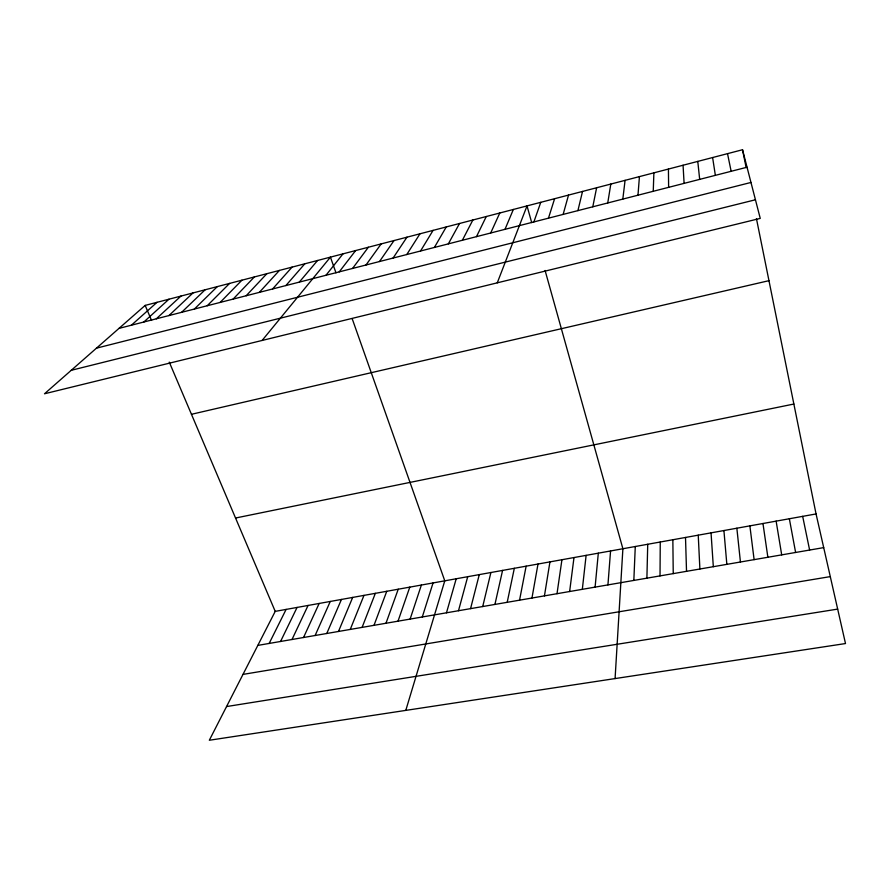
<?xml version="1.0" encoding="UTF-8"?>
<svg xmlns="http://www.w3.org/2000/svg" width="890" height="890" viewBox="0 0 890 890"><rect width="100%" height="100%" fill="white"/><g stroke="black" fill="none" stroke-linecap="round" stroke-linejoin="round"><path stroke-width="1.33" d="M660.024 575.897L660.258 542.01M646.897 578.166L647.731 544.257M653.249 191.283L653.883 172.838M633.836 580.425L635.282 546.505M615.079 678.581L622.889 548.741L545.081 270.471M637.985 195.199L639.432 176.609M607.937 584.908L610.562 550.955M595.098 587.122L598.314 553.168M582.327 589.325L586.121 555.36M622.822 199.093L625.08 180.347M569.633 591.527L573.994 557.552M557.007 593.708L561.935 559.721M607.748 202.965L610.807 184.063M544.446 595.877L549.942 561.879M531.964 598.035L538.005 564.026M519.549 600.183L526.135 566.173M592.785 206.803L596.623 187.757M507.2 602.308L514.331 568.298M494.929 604.432L502.583 570.412M577.91 210.619L582.527 191.439M482.714 606.546L490.902 572.515M470.565 608.638L479.276 574.606M458.495 610.729L467.717 576.698M563.136 214.412L568.521 195.088M446.48 612.81L456.214 578.767M405.784 710.398L444.778 580.825L352.173 318.653M422.294 616.981L433.052 582.939M548.462 218.172L554.604 198.715M410.112 619.095L421.382 585.042M398.008 621.187L409.789 587.133M533.878 221.922L540.775 202.319M385.971 623.267L398.242 589.213M374 625.336L386.761 591.283M497.276 282.831L527.025 205.902L531.697 222.622M362.097 627.394L375.346 593.341M350.248 629.43L363.988 595.377M338.478 631.466L352.685 597.413M504.997 229.331L513.352 209.462M326.764 633.491L341.449 599.437M315.116 635.505L330.268 601.462M490.69 233.002L499.78 212.999M303.534 637.507L319.143 603.465M292.009 639.498L308.074 605.456M476.484 236.651L486.274 216.515M280.55 641.479L297.071 607.436M269.147 643.448L286.113 609.416M169.278 362.119L275.221 611.374L209.317 740.258L845.5 643.548L816.052 513.942L756.444 218.64M462.366 240.267L472.857 220.019M448.338 243.871L459.518 223.49M434.387 247.453L446.257 226.95M420.536 251.002L433.085 230.377M406.774 254.54L419.98 233.792M393.091 258.044L406.964 237.185M379.496 261.538L394.025 240.556M365.99 264.998L381.154 243.916M352.562 268.446L368.36 247.242M339.224 271.873L355.644 250.557M325.963 275.277L343.006 253.85M262.116 340.458L330.435 257.132L335.986 272.841M299.296 282.119L317.574 260.481M285.89 285.557L304.781 263.818M272.562 288.983L292.053 267.134M259.324 292.376L279.416 270.427M246.174 295.747L266.855 273.697M233.102 299.107L254.362 276.957M220.108 302.444L241.935 280.194M207.192 305.76L229.598 283.409M194.354 309.053L217.327 286.602M181.605 312.323L205.123 289.784M168.933 315.572L192.996 292.944M156.329 318.809L180.937 296.092M143.813 322.024L168.944 299.218M131.364 325.217L157.029 302.322M145.17 305.404L44.5 393.781L760.249 218.395L742.527 149.743L145.17 305.404L151.556 320.422M118.993 328.388L747.044 167.22M96.476 348.157L750.971 182.461M71.233 370.307L755.443 199.772M191.461 414.295L768.96 280.673M235.538 518.024L793.858 404.038M275.221 611.374L816.052 513.942M257.811 645.406L823.695 547.617M242.992 674.398L830.292 576.609M226.549 706.56L837.668 609.105M802.669 516.345L809.622 550.053M727.519 153.647L731.146 171.292M742.527 149.743L746.143 167.598M789.352 518.748L795.615 552.468M776.125 521.128L781.698 554.87M712.612 157.541L715.36 175.341M762.964 523.498L767.87 557.262M749.87 525.856L754.108 559.643M736.853 528.204L740.435 562.002M697.782 161.402L699.673 179.368M723.915 530.54L726.841 564.36M711.043 532.854L713.324 566.696M683.064 165.24L684.098 183.373M698.238 535.168L699.885 569.01M685.511 537.46L686.524 571.324M672.851 539.74L673.24 573.616M668.423 169.044L668.624 187.334"/></g></svg>
